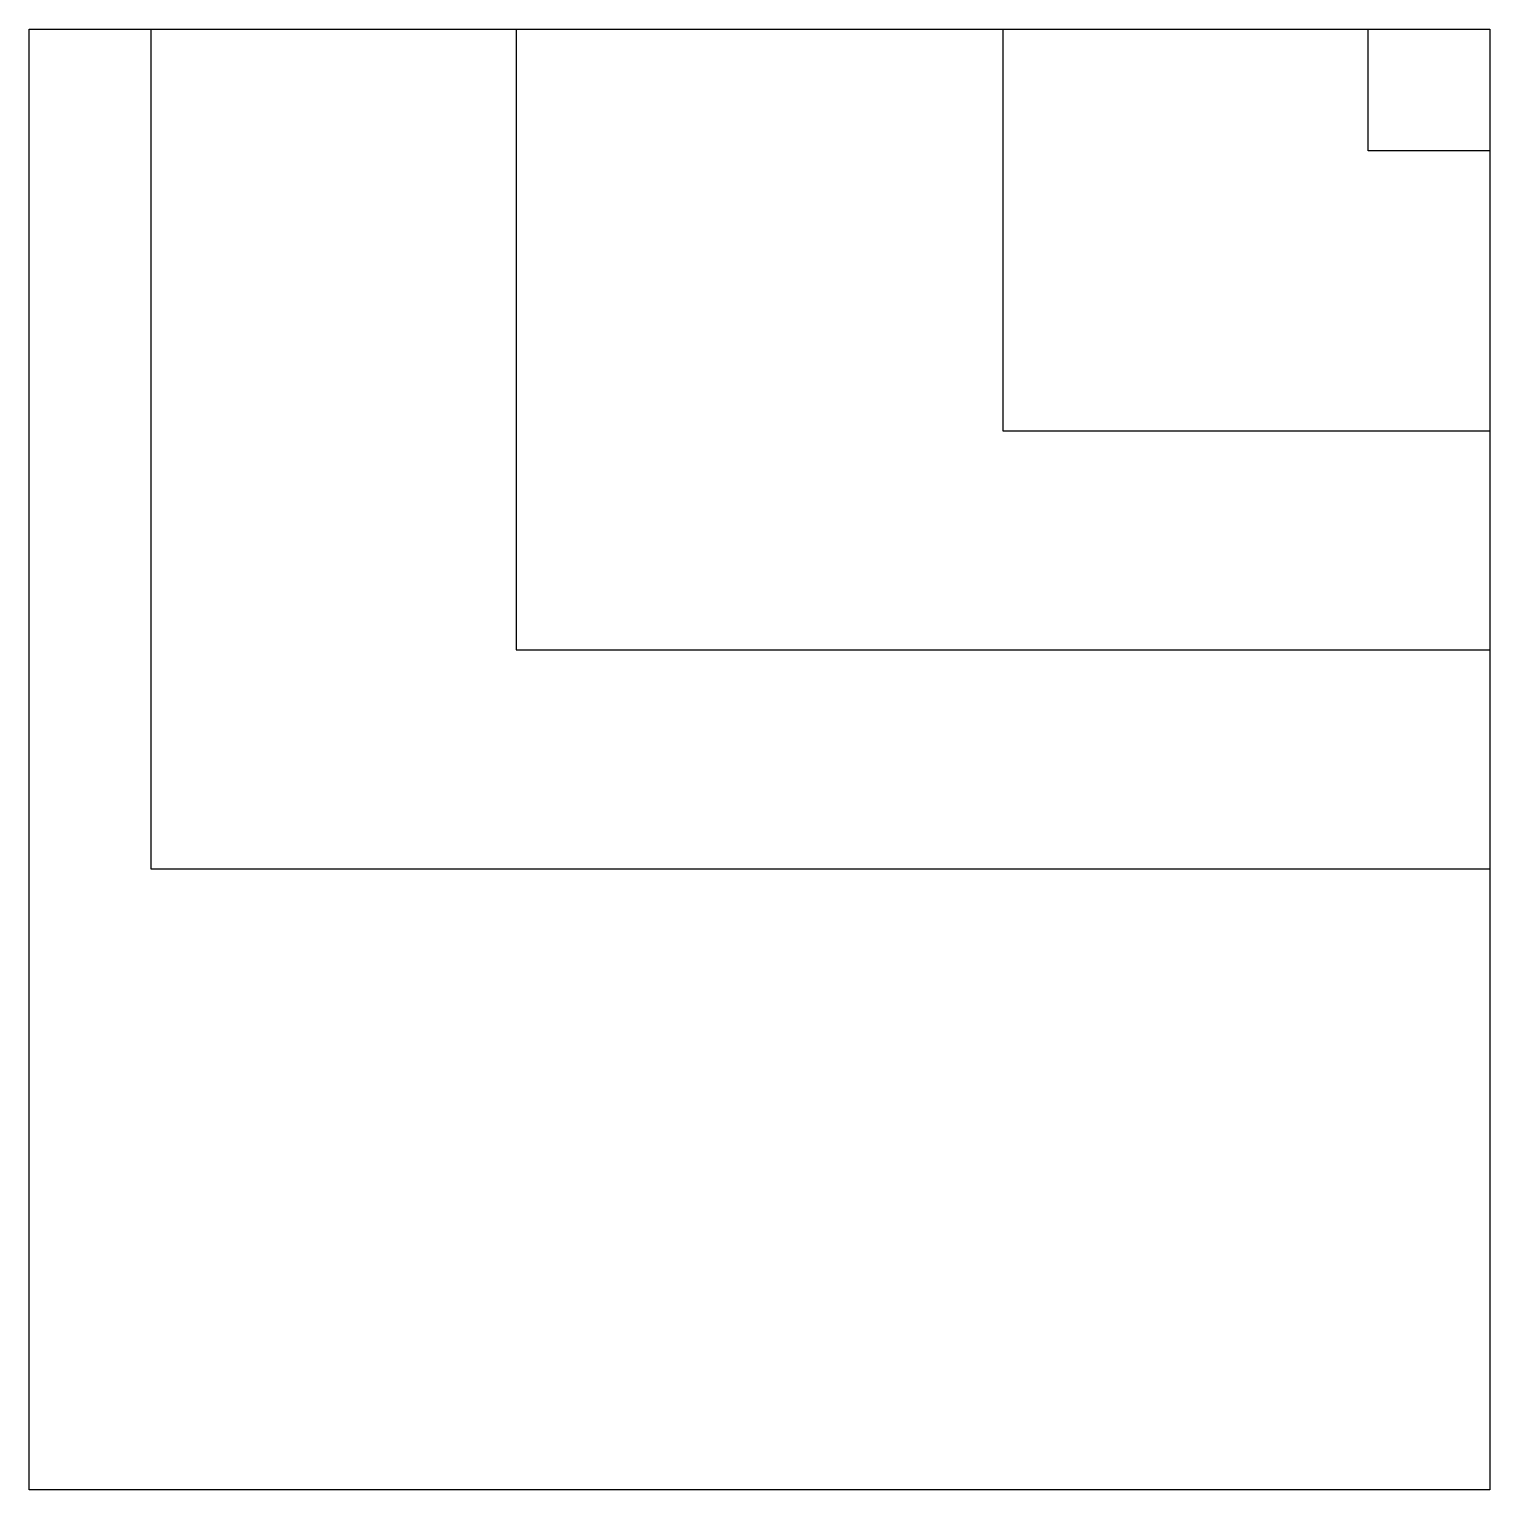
# Model space of a CAD drawing. Extents: x 0 to 25, y 0 to 25.
import ezdxf

# ---------------------------------------------------------------- set-up
doc = ezdxf.new("R2010")
doc.units = 0
doc.layers.get('0').update_dxf_attribs({"linetype": 'CONTINUOUS'})

msp = doc.modelspace()

# ---------------------------------------------------------------- linework, layer by layer
at = {"color": 7}
for p, q in [((0, 25.001), (25.001, 25.001)), ((0, 0), (0, 25.001)), ((25.001, 25.001), (25.001, 0)), ((25.001, 0), (0, 0))]:
    msp.add_line(p, q, dxfattribs=at)
at = {"color": 0}
for p, q in [((2.08447, 25.001), (2.08447, 10.6266)), ((8.3335, 25.001), (8.3335, 14.3765)), ((16.6657, 25.001), (16.6657, 18.1249)), ((22.9169, 22.9169), (22.9169, 25.001)), ((25.001, 22.9169), (22.9169, 22.9169)), ((16.6657, 18.1249), (25.001, 18.1249)), ((8.3335, 14.3765), (25.001, 14.3765)), ((2.08447, 10.6266), (25.001, 10.6266))]:
    msp.add_line(p, q, dxfattribs=at)

doc.saveas('drawing.dxf')
